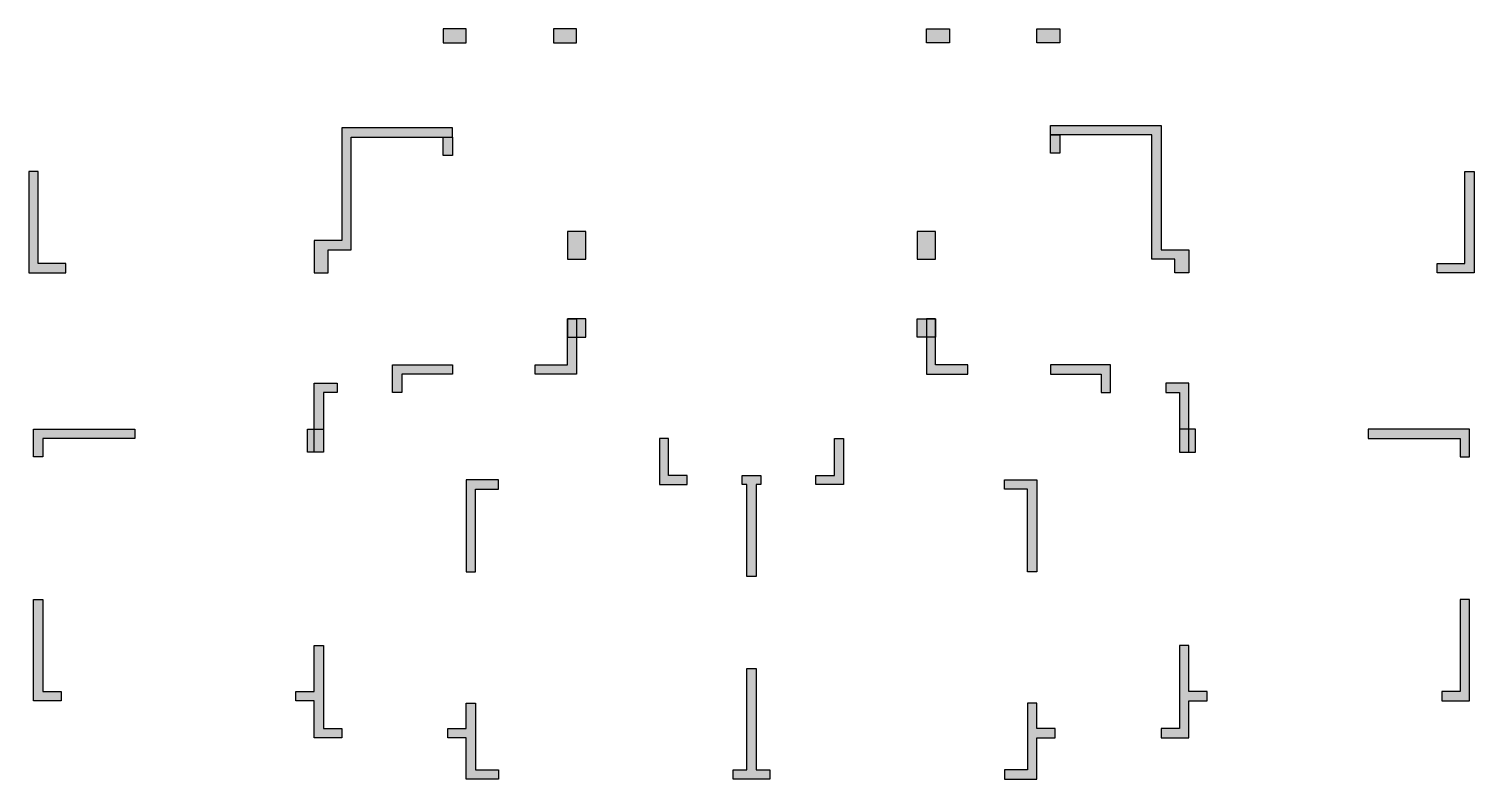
# Model space of a CAD drawing. Header units: millimetres. Extents: x 500 to 31900, y 500 to 16800.
import ezdxf

# ---------------------------------------------------------------- set-up
doc = ezdxf.new("R2010")
doc.units = ezdxf.units.MM
doc.header["$LTSCALE"] = 1000
for name, color, linetype in [('S-COLU-HATCH', 30, 'CONTINUOUS'), ('S-COLU-LINE1', 6, 'CONTINUOUS'), ('S-WALL-BEHATCH', 51, 'CONTINUOUS'), ('S-WALL-LINE1', 12, 'CONTINUOUS')]:
    doc.layers.add(name, color=color, linetype=linetype)

msp = doc.modelspace()

# ---------------------------------------------------------------- hatches: boundary and pattern name
at = {"layer": 'S-COLU-HATCH'}
for points in [[(10000, 16800), (9500, 16800), (9500, 16500), (10000, 16500)], [(12400, 16800), (11900, 16800), (11900, 16500), (12400, 16500)], [(20000, 16800), (20500, 16800), (20500, 16500), (20000, 16500)], [(22400, 16800), (22900, 16800), (22900, 16500), (22400, 16500)], [(12200, 11800), (12600, 11800), (12600, 12400), (12200, 12400)], [(19800, 11800), (20200, 11800), (20200, 12400), (19800, 12400)], [(12600, 10500), (12200, 10500), (12200, 10100), (12600, 10100)], [(19800, 10500), (20200, 10500), (20200, 10100), (19800, 10100)], [(6900, 7600), (6550, 7600), (6550, 8100), (6900, 8100)], [(25500, 7600), (25850, 7600), (25850, 8100), (25500, 8100)]]:
    msp.add_hatch(color=0, dxfattribs=at).paths.add_polyline_path(points)
at = {"layer": 'S-WALL-BEHATCH'}
for points in [[(7300, 12200), (6700, 12200), (6700, 11500), (7000, 11500), (7000, 12000), (7500, 12000), (7500, 14450), (9700, 14450), (9700, 14650), (7300, 14650)], [(9500, 14450), (9700, 14450), (9700, 14050), (9500, 14050)], [(25100, 12000), (25700, 12000), (25700, 11500), (25400, 11500), (25400, 11800), (24900, 11800), (24900, 14500), (22700, 14500), (22700, 14700), (25100, 14700)], [(22700, 14500), (22900, 14500), (22900, 14100), (22700, 14100)], [(500, 13700), (500, 11500), (1300, 11500), (1300, 11700), (700, 11700), (700, 13700)], [(31900, 13700), (31900, 11500), (31100, 11500), (31100, 11700), (31700, 11700), (31700, 13700)], [(12400, 10500), (12200, 10500), (12200, 9500), (11500, 9500), (11500, 9300), (12400, 9300)], [(20200, 10500), (20000, 10500), (20000, 9300), (20900, 9300), (20900, 9500), (20200, 9500)], [(9700, 9500), (9700, 9300), (8600, 9300), (8600, 8900), (8400, 8900), (8400, 9500)], [(22700, 9500), (22700, 9300), (23800, 9300), (23800, 8900), (24000, 8900), (24000, 9500)], [(7200, 9100), (7200, 8900), (6900, 8900), (6900, 7600), (6700, 7600), (6700, 9100)], [(25200, 9100), (25200, 8900), (25500, 8900), (25500, 7600), (25700, 7600), (25700, 9100)], [(800, 7500), (600, 7500), (600, 8100), (2800, 8100), (2800, 7900), (800, 7900)], [(14400, 7900), (14200, 7900), (14200, 6900), (14800, 6900), (14800, 7100), (14400, 7100)], [(18000, 7900), (18200, 7900), (18200, 6900), (17600, 6900), (17600, 7100), (18000, 7100)], [(31600, 7500), (31800, 7500), (31800, 8100), (29600, 8100), (29600, 7900), (31600, 7900)], [(10200, 5000), (10200, 5200), (10200, 6800), (10700, 6800), (10700, 7000), (10000, 7000), (10000, 5000)], [(16400, 7100), (16400, 6900), (16300, 6900), (16300, 4900), (16100, 4900), (16100, 6900), (16000, 6900), (16000, 7100)], [(22200, 5000), (22200, 5200), (22200, 6800), (21700, 6800), (21700, 7000), (22400, 7000), (22400, 5000)], [(1200, 2400), (1200, 2200), (600, 2200), (600, 4400), (800, 4400), (800, 2400)], [(31200, 2400), (31200, 2200), (31800, 2200), (31800, 4400), (31600, 4400), (31600, 2400)], [(7300, 1600), (7300, 1400), (6700, 1400), (6700, 2200), (6300, 2200), (6300, 2400), (6700, 2400), (6700, 3400), (6900, 3400), (6900, 1600)], [(25100, 1600), (25100, 1400), (25700, 1400), (25700, 2200), (26100, 2200), (26100, 2400), (25700, 2400), (25700, 3400), (25500, 3400), (25500, 1600)], [(16600, 700), (16600, 500), (15800, 500), (15800, 700), (16100, 700), (16100, 2900), (16300, 2900), (16300, 700)], [(10000, 2150), (10200, 2150), (10200, 700), (10700, 700), (10700, 500), (10000, 500), (10000, 1400), (9600, 1400), (9600, 1600), (10000, 1600)], [(22400, 2150), (22200, 2150), (22200, 700), (21700, 700), (21700, 500), (22400, 500), (22400, 1400), (22800, 1400), (22800, 1600), (22400, 1600)]]:
    msp.add_hatch(color=0, dxfattribs=at).paths.add_polyline_path(points)

# ---------------------------------------------------------------- linework, layer by layer
at = {"layer": 'S-COLU-LINE1', "linetype": 'ByBlock'}
for points in [[(10000, 16800), (9500, 16800), (9500, 16500), (10000, 16500)], [(12400, 16800), (11900, 16800), (11900, 16500), (12400, 16500)], [(20000, 16800), (20500, 16800), (20500, 16500), (20000, 16500)], [(22400, 16800), (22900, 16800), (22900, 16500), (22400, 16500)], [(12200, 11800), (12600, 11800), (12600, 12400), (12200, 12400)], [(19800, 11800), (20200, 11800), (20200, 12400), (19800, 12400)], [(12600, 10500), (12200, 10500), (12200, 10100), (12600, 10100)], [(19800, 10500), (20200, 10500), (20200, 10100), (19800, 10100)], [(6900, 7600), (6550, 7600), (6550, 8100), (6900, 8100)], [(25500, 7600), (25850, 7600), (25850, 8100), (25500, 8100)]]:
    msp.add_lwpolyline(points, close=True, dxfattribs=at)
at = {"layer": 'S-WALL-LINE1', "linetype": 'ByBlock'}
for points in [[(7300, 12200), (6700, 12200), (6700, 11500), (7000, 11500), (7000, 12000), (7500, 12000), (7500, 14450), (9700, 14450), (9700, 14650), (7300, 14650)], [(9500, 14450), (9700, 14450), (9700, 14050), (9500, 14050)], [(25100, 12000), (25700, 12000), (25700, 11500), (25400, 11500), (25400, 11800), (24900, 11800), (24900, 14500), (22700, 14500), (22700, 14700), (25100, 14700)], [(22700, 14500), (22900, 14500), (22900, 14100), (22700, 14100)], [(9700, 9500), (9700, 9300), (8600, 9300), (8600, 8900), (8400, 8900), (8400, 9500)], [(22700, 9500), (22700, 9300), (23800, 9300), (23800, 8900), (24000, 8900), (24000, 9500)], [(7200, 9100), (7200, 8900), (6900, 8900), (6900, 7600), (6700, 7600), (6700, 9100)], [(25200, 9100), (25200, 8900), (25500, 8900), (25500, 7600), (25700, 7600), (25700, 9100)], [(800, 7500), (600, 7500), (600, 8100), (2800, 8100), (2800, 7900), (800, 7900)], [(31600, 7500), (31800, 7500), (31800, 8100), (29600, 8100), (29600, 7900), (31600, 7900)], [(10200, 5000), (10200, 5200), (10200, 5200), (10200, 6800), (10700, 6800), (10700, 7000), (10000, 7000), (10000, 5000)], [(22200, 5000), (22200, 5200), (22200, 5200), (22200, 6800), (21700, 6800), (21700, 7000), (22400, 7000), (22400, 5000)], [(1200, 2400), (1200, 2200), (600, 2200), (600, 4400), (800, 4400), (800, 2400)], [(31200, 2400), (31200, 2200), (31800, 2200), (31800, 4400), (31600, 4400), (31600, 2400)], [(7300, 1600), (7300, 1400), (6700, 1400), (6700, 2200), (6300, 2200), (6300, 2400), (6700, 2400), (6700, 3400), (6900, 3400), (6900, 1600)], [(25100, 1600), (25100, 1400), (25700, 1400), (25700, 2200), (26100, 2200), (26100, 2400), (25700, 2400), (25700, 3400), (25500, 3400), (25500, 1600)], [(16600, 700), (16600, 500), (15800, 500), (15800, 700), (16100, 700), (16100, 2900), (16300, 2900), (16300, 700)], [(10000, 2150), (10200, 2150), (10200, 700), (10700, 700), (10700, 500), (10000, 500), (10000, 1400), (9600, 1400), (9600, 1600), (10000, 1600)], [(22400, 2150), (22200, 2150), (22200, 700), (21700, 700), (21700, 500), (22400, 500), (22400, 1400), (22800, 1400), (22800, 1600), (22400, 1600)]]:
    msp.add_lwpolyline(points, close=True, dxfattribs=at)
at = {"layer": 'S-WALL-LINE1'}
for points in [[(500, 13700), (500, 11500), (1300, 11500), (1300, 11700), (700, 11700), (700, 13700)], [(31900, 13700), (31900, 11500), (31100, 11500), (31100, 11700), (31700, 11700), (31700, 13700)], [(16400, 7100), (16400, 6900), (16300, 6900), (16300, 4900), (16100, 4900), (16100, 6900), (16000, 6900), (16000, 7100)]]:
    msp.add_lwpolyline(points, close=True, dxfattribs=at)
at = {"layer": 'S-WALL-LINE1', "linetype": 'ByBlock'}
for points in [[(11500, 9300), (11500, 9500), (12200, 9500), (12200, 10500), (12400, 10500), (12400, 9300), (11500, 9300)], [(20900, 9300), (20900, 9500), (20200, 9500), (20200, 10500), (20000, 10500), (20000, 9300), (20900, 9300)], [(14400, 7900), (14200, 7900), (14200, 6900), (14800, 6900), (14800, 7100), (14400, 7100), (14400, 7900)], [(18000, 7900), (18200, 7900), (18200, 6900), (17600, 6900), (17600, 7100), (18000, 7100), (18000, 7900)]]:
    msp.add_lwpolyline(points, dxfattribs=at)

doc.saveas('drawing.dxf')
